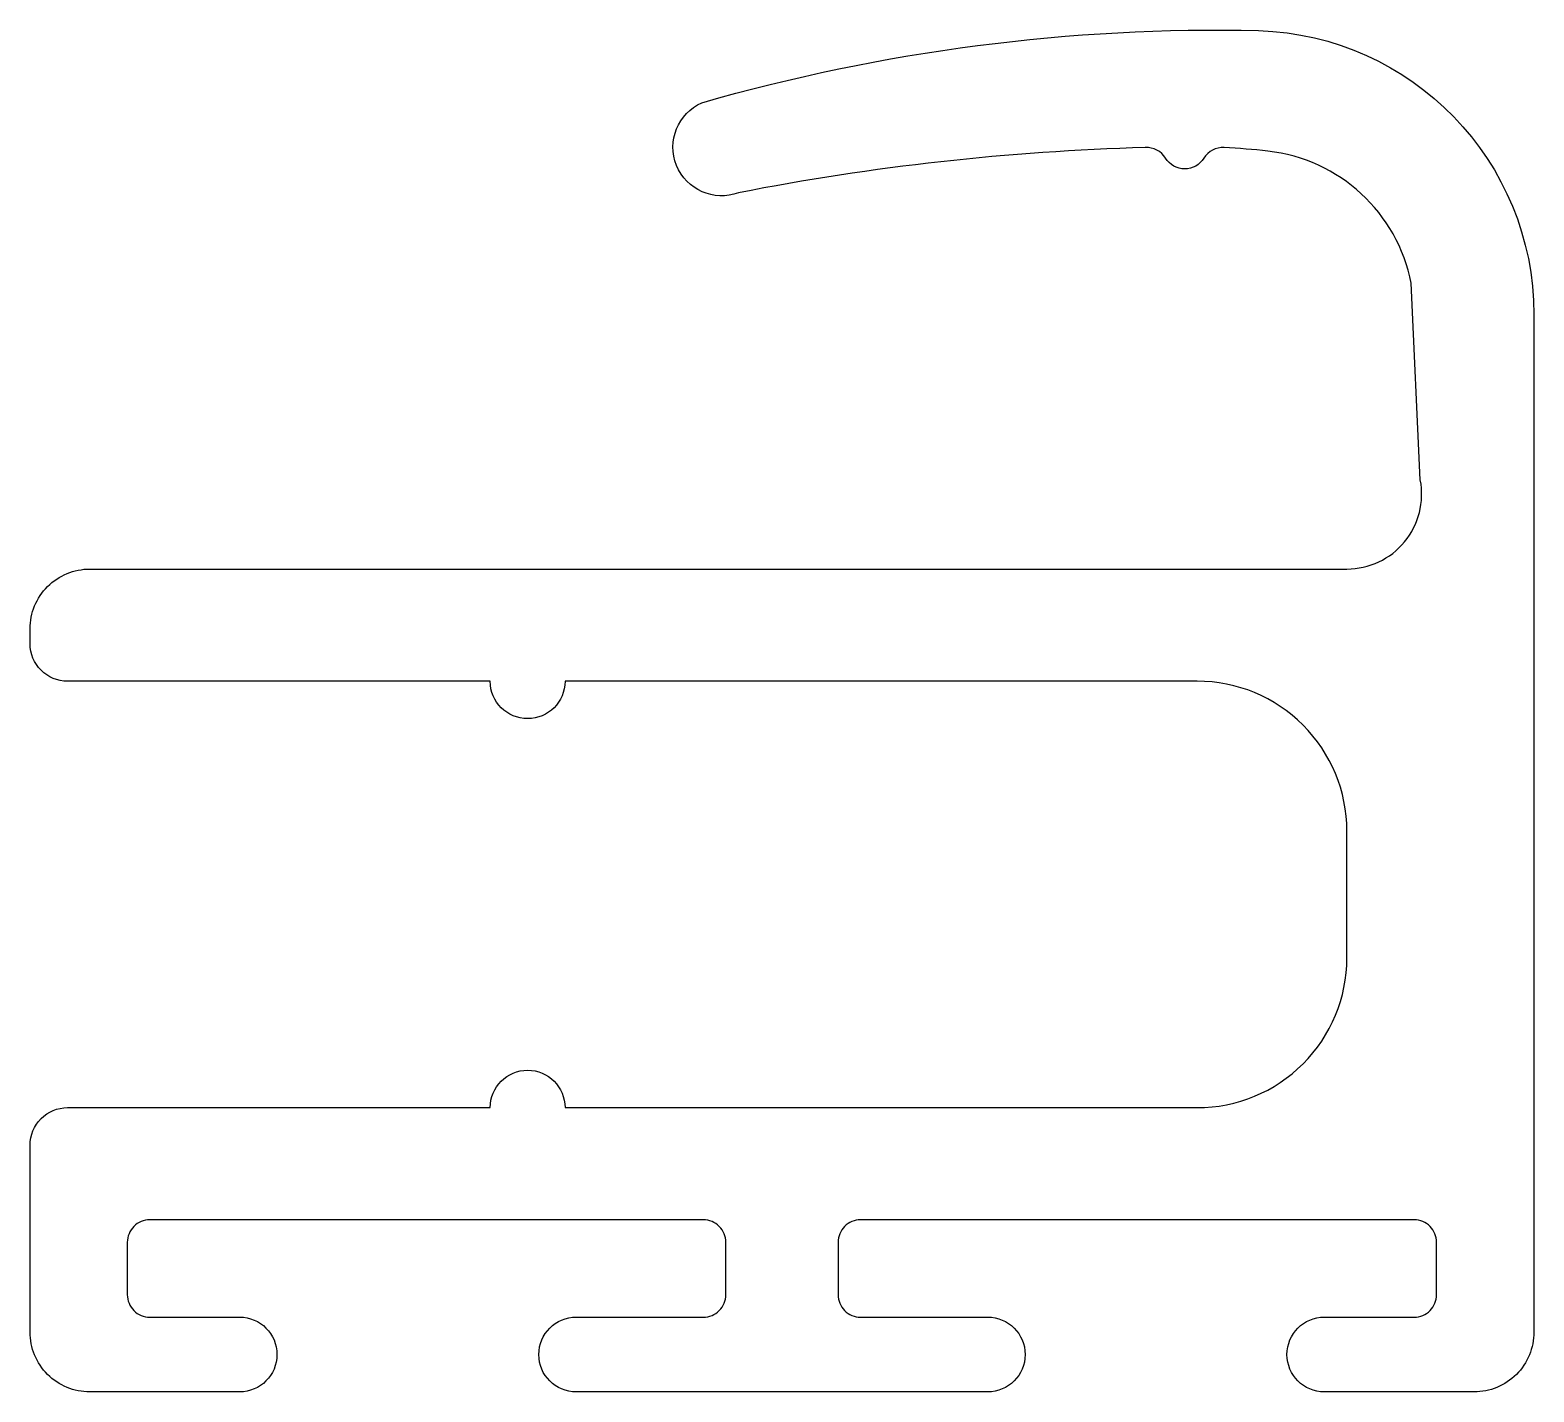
# Model space of a CAD drawing. Extents: x 168.9 to 189, y 218 to 236.2.
import ezdxf

# ---------------------------------------------------------------- set-up
doc = ezdxf.new("R2010")
doc.units = 0
doc.layers.get('0').update_dxf_attribs({"linetype": 'CONTINUOUS'})

msp = doc.modelspace()

# ---------------------------------------------------------------- linework, layer by layer
msp.add_lwpolyline([(168.94, 227.964), (168.94, 228.164, -0.414214), (169.74, 228.964), (186.54, 228.964, 0.471531), (187.522, 230.154), (187.4, 232.783, 0.327979), (185.485, 234.55, 0.014669), (184.9, 234.598, 0.275085), (184.629, 234.456, -0.560026), (184.117, 234.456, 0.275085), (183.846, 234.598, 0.041317), (178.409, 233.993, -0.968612), (177.92, 235.197, -0.075674), (185.361, 236.162, -0.404939), (189.04, 232.364), (189.04, 218.764, -0.414214), (188.24, 217.964), (186.24, 217.964, -1), (186.24, 218.964), (187.44, 218.964, 0.414214), (187.74, 219.264), (187.74, 219.964, 0.414214), (187.44, 220.264), (180.04, 220.264, 0.414214), (179.74, 219.964), (179.74, 219.264, 0.414214), (180.04, 218.964), (181.74, 218.964, -1), (181.74, 217.964), (176.24, 217.964, -1), (176.24, 218.964), (177.94, 218.964, 0.414214), (178.24, 219.264), (178.24, 219.964, 0.414214), (177.94, 220.264), (170.54, 220.264, 0.414214), (170.24, 219.964), (170.24, 219.264, 0.414214), (170.54, 218.964), (171.74, 218.964, -1), (171.74, 217.964), (169.74, 217.964, -0.414214), (168.94, 218.764), (168.94, 221.264, -0.414214), (169.44, 221.764), (175.09, 221.764, -1), (176.09, 221.764), (184.54, 221.764, 0.414214), (186.54, 223.764), (186.54, 225.464, 0.414214), (184.54, 227.464), (176.09, 227.464, -1), (175.09, 227.464), (169.44, 227.464, -0.414214)], format="xyb", close=True)

doc.saveas('drawing.dxf')
